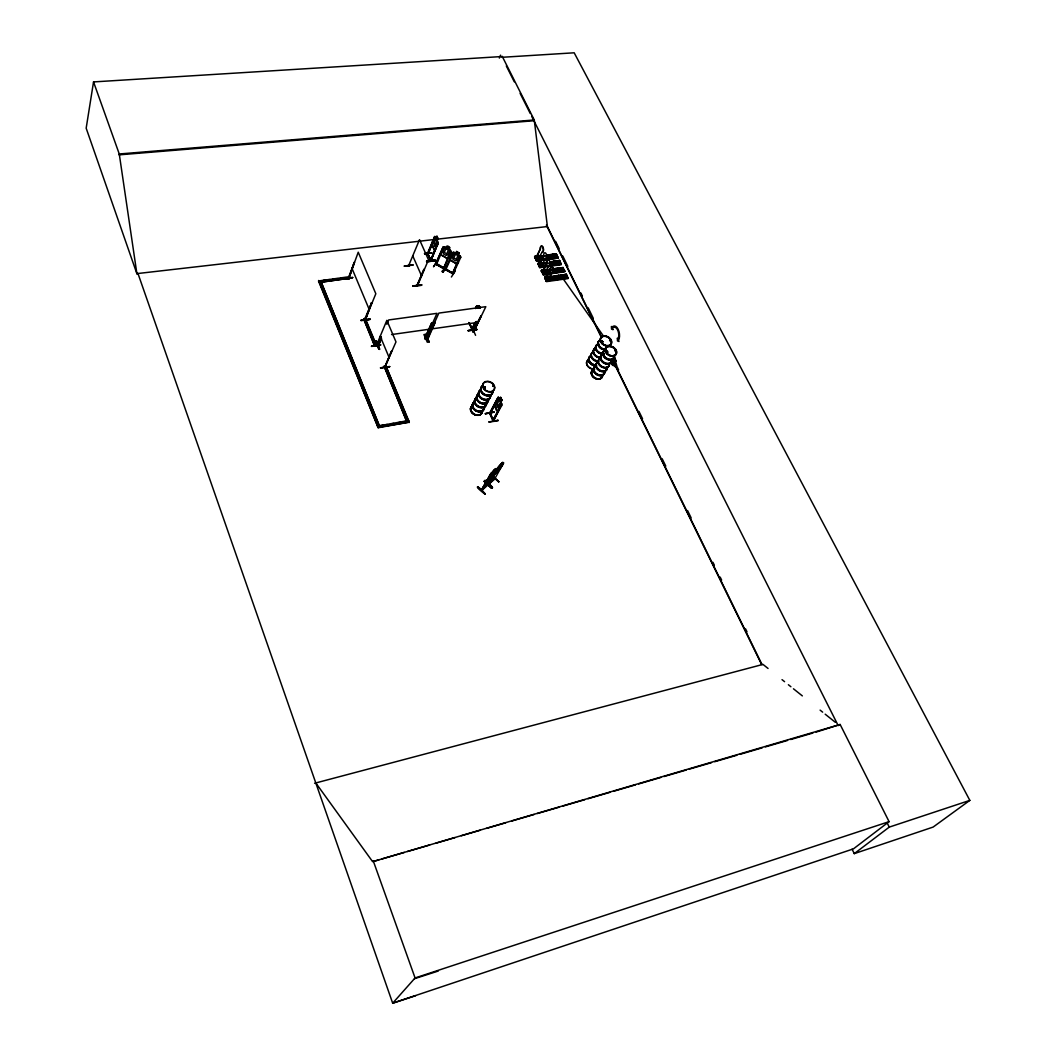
<?xml version="1.0" encoding="UTF-8"?>
<svg xmlns="http://www.w3.org/2000/svg" width="1056" height="1056" viewBox="0 0 1056 1056"><rect width="100%" height="100%" fill="white"/><g stroke="black" fill="none" stroke-linecap="round" stroke-linejoin="round"><path stroke-width="1.5" d="M492.73 386.14C494.274 386.905 492.373 384.82 493.429 386.417M536.488 257.506L537.121 256.806M542.744 256.727L535.049 257.69L534.785 256.912L535.313 255.908L537.504 255.605L537.834 257.189M537.583 256.648L536.897 257.308L537.847 257.017M539.867 263.406L539.26 265.716L539.537 263.472L540.989 263.987M543.8 270.917L544.447 271.049M543.985 270.877L542.89 270.983L543.866 270.521M547.378 277.86L547.76 277.82M547.523 277.952L546.81 277.411L550.427 269.491A3.115 1.531 82.4 0 1 551.866 266.759A3.115 1.531 82.4 0 1 553.568 270.191A3.115 1.531 82.4 0 1 552.13 272.923L547.84 279.84L551.958 272.936A3.115 1.531 82.4 0 0 553.397 270.217A3.115 1.531 82.4 0 0 551.694 266.785A3.115 1.531 82.4 0 0 550.268 269.518L546.48 277.504L547.734 277.424M547.14 277.952L545.978 279.668L547.285 277.715M483.793 387.446L484.07 386.786M483.899 387.248L484.559 386.76L483.806 386.747M484.295 387.961L485.047 387.341L484.942 388.225M483.542 387.169L484.15 387.908M450.41 257.809L450.384 260.172L456.601 263.749M536.316 257.374L537.438 257.228M536.329 257.017L540.434 248.846A3.102 1.505 82.8 0 1 541.834 246.088A3.102 1.505 82.8 0 1 543.51 249.467A3.102 1.505 82.8 0 1 542.111 252.226L537.913 259.208L536.554 256.225L535.511 257.941M536.606 257.4L536.422 256.766L536.501 257.506M540.764 263.96L539.537 263.512M543.51 255.552L539.576 264.119M542.89 270.983L542.929 270.626M543.748 271.128L542.692 272.831L542.956 270.626M546.81 277.768L546.559 277.358M417.212 285.622L423.826 269.346M417.635 284.618L417.569 285.503M417.516 285.503L428.498 259.802L419.522 239.686L408.514 265.98M408.408 265.65L409.213 265.412M408.632 265.148L408.632 266.046M408.936 265.954L409.055 265.03M384.859 367.211L395.987 341.906L386.852 320.351L376.081 346.21M376.702 345.563L376.332 345.787M433.594 241.52L434.478 246.563L435.692 246.193L437.87 238.616L436.933 236.188L432.894 242.642M493.165 421.238L492.743 420.526L501.112 405.517L493.469 421.199L493.046 419.8M496.003 403.022L489.958 414.005L489.799 412.592L489.878 413.899M490.156 413.622L490.195 412.526M469.432 323.149L469.366 322.727M361.126 320.641C388.938 316.496 342.184 322.516 370.115 319.4M361.007 320.311L370.115 319.334M430.914 260.726L427.561 253.004L427.931 253.823M427.97 254.258L434.161 237.653L434.452 238.313M426.677 261.822L435.178 260.753L426.677 261.756M435.164 260.806L435.125 260.066L426.65 261.162M365.165 318.371L365.6 319.585L365.138 318.199M476.758 329.102L476.797 329.842L468.151 330.766M468.244 330.449L476.678 329.485M348.744 279.048L354.486 262.244L348.11 278.573C348.836 279.734 348.836 277.055 348.665 278.665M427.535 338.356L438.847 313.091L485.839 306.676L473.722 331.742L473.114 331.294M601.801 337.55L547.404 226.538L534.257 119.962L502.313 56.509L93.535 81.919L86.17 128.198L136.91 273.742M425.159 338.171L425.819 337.735M488.981 421.951L497.917 420.882L497.864 420.156M497.878 420.248L488.915 421.964M536.501 256.964L536.052 259.037L537.095 257.321M540.197 263.498L543.668 255.526A3.115 1.518 82.7 0 1 545.081 252.78A3.115 1.518 82.7 0 1 546.77 256.172A3.115 1.518 82.7 0 1 545.358 258.918L541.134 265.888L539.59 262.944L541.134 265.888M546.942 262.667L543.022 270.943M546.322 278.058L546.625 277.477M378.035 344.586L378.985 344.771M415.708 995.663L392.674 1003.2L137.966 273.504L136.884 273.623L119.262 153.978L93.535 81.919M435.6 249.084L434.372 250.219L431.825 244.543L434.597 236.491L436.088 238.339L436.946 236.333L438.029 238.616L437.092 240.623L437.976 243.738L430.597 260.924L427.561 253.004M434.478 250.074L431.983 244.517L432.472 241.89M536.897 257.176L536.58 256.304M494.974 404.831L495.554 402.244M380.516 367.831L389.664 366.656M389.598 366.511L380.477 367.884L389.651 366.722M413.081 286.189L421.766 285.252L413.186 285.846M486.948 480.652C499.396 468.877 484.849 484.334 487.318 479.569M487.04 480.731L487.397 479.503M498.353 467.056C512.068 452.932 494.089 478.328 494.604 473.048L494.406 474.25M495.079 478.724L488.875 484.176L497.627 469.141M494.723 478.777L495.37 478.21L488.611 483.74M614.83 350.777L615.542 350.632L614.724 350.222M607.609 352.348L606.104 351.991L606.91 351.146M606.989 351.146C608.348 353.549 604.982 350.354 607.702 351.74M610.487 340.811L610.183 340.494M609.668 340.375L610.447 340.336L609.589 340.441M607.728 352.308L607.372 351.331M601.471 341.22L601.524 341.92M601.96 341.062L602.501 341.893M601.801 340.969L602.804 341.801L602.303 342.474M557.423 277.028L558.571 276.408L559.35 277.609M555.984 270.983L555.733 269.848M554.123 270.217L555.43 269.861M550.836 262.799C550.176 265.505 554.506 263.38 551.747 262.693M547.602 256.159L547.681 257.11M320.668 282.269L349.298 278.269L348.678 276.791L318.476 280.975L378.206 427.746L409.319 422.123L385.889 365.97L384.12 366.234L406.639 421.265L384.12 366.234M319.084 282.467L349.298 278.269M343.873 278.599L352.823 277.477L343.609 278.533M354.169 262.284L348.454 279.246L348.269 277.847L348.731 279.127M546.427 278.137L546.467 276.804L548.011 279.814M374.471 345.814L363.739 319.084L365.495 318.846L376.424 345.074L374.471 345.814L376.226 345.563M348.414 279.167L358.235 252.212L375.83 293.74L365.231 319.625L371.593 302.887L364.874 318.859L365.798 318.846M365.812 318.912L371.593 302.887M371.58 346.46L380.754 344.81L371.501 346.223M376.319 341.009C376.82 349.061 383.236 355.001 376.266 341.022M473.656 331.716L472.692 331.505L481.061 315.982L472.811 331.822M473.999 331.188L472.745 331.465L473.55 331.426M376.187 345.259L376.121 346.223M381.295 336.996L378.206 344.89M378.127 345.431L381.414 337.273M386.813 324.298L388.621 319.955L436.986 313.342L425.687 338.567M378.761 345.338L380.846 339.9M381.599 338.659L378.022 345.404M412.883 265.082L404.29 266.152L412.817 264.858M499.343 58.093L500.584 55.15M502.313 56.509L501.983 57.301L574.187 52.8L969.83 800.382L933.121 827.072L854.264 853.631L852.086 849.182M427.337 253.691L434.689 236.478M434.452 237.613L427.601 254.364M427.984 254.364L431.653 245.56M424.129 269.32L416.988 285.226M424.644 253.902L431.838 252.74L424.459 253.493M430.861 260.726L437.408 244.174L430.531 260.066M391.367 351.239L384.767 367.184L391.684 351.199M437.408 244.174L431.138 260.317L430.927 259.631M407.801 419.456L385.889 365.97M433.739 266.508L437.197 260.806M436.366 264.528L443.428 248.411L442.675 247.975L435.534 264.053L443.626 268.712L444.101 267.986L442.992 267.828M446.16 248.028C445.5 243.738 452.087 247.342 448.694 249.493L449.764 250.932L448.14 254.615L446.094 255.42L443.56 253.968L442.9 251.605L444.51 247.909L446.134 247.856L443.111 246.998L435.666 264.211L436.498 264.33M435.838 263.591L436.366 264.594M425.911 338.078L424.71 338.712L425.594 338.58L432.511 322.727L431.706 322.846L424.71 338.712M428.208 338.237L435.164 322.357L434.359 322.476L427.218 338.065L428.472 337.643M449.724 247.421L448.813 249.48L450.608 250.43C452.298 253.07 449.394 256.898 447.097 258.456L440.748 254.8L440.761 252.371M443.52 268.686L450.028 252.199L450.78 252.635L450.028 252.199M445.949 265.478L442.266 271.814L441.949 271.22M442.939 268.396L443.322 267.511M443.586 268.712L451.163 251.645M446.609 266.218L443.177 271.933M459.571 257.677L460.324 258.113L459.571 257.677L452.364 273.808C452.008 271.445 432.894 263.366 453.13 273.847M445.658 269.966L452.958 253.889L452.074 253.651L452.958 253.889M536.738 256.832L540.263 248.873A3.102 1.505 82.8 0 1 541.662 246.114A3.102 1.505 82.8 0 1 543.352 249.493A3.102 1.505 82.8 0 1 541.952 252.252L542.111 252.226M378.206 427.746L318.661 280.474M459.294 252.925L458.251 254.984L459.307 256.423L457.657 260.093L455.598 260.885L453.077 259.433L452.417 257.083L454.054 253.4L455.704 253.519L456.575 251.354L459.254 252.991M423.905 334.541L427.35 342.342M459.439 257.888L452.496 273.491M451.387 277.002L455.36 270.89M453.064 274.124L460.812 257.162L458.41 254.905M431.706 322.846L424.961 338.158M427.376 337.999L434.478 323.862M544.711 272.976L543.035 270.032L544.553 273.002L548.803 266.059A3.115 1.518 82.6 0 0 550.229 263.314A3.115 1.518 82.6 0 0 548.539 259.908A3.115 1.518 82.6 0 0 547.114 262.654L543.629 270.758M429.119 341.788C424.314 332.574 423.694 330.502 429.066 341.814M476.692 305.884L475.451 308.471L476.692 305.884L478.276 307.705M477.299 307.243L478.183 307.864L479.2 305.765L480.361 308.299M479.213 305.923L478.276 307.85L477.484 305.989M478.843 307.322L479.147 306.676L479.846 308.194M472.098 327.4L475.583 335.32M475.253 322.278C468.93 332.772 473.458 331.676 476.256 321.565M472.138 329.261L475.543 322.238M476.546 321.526L472.494 330.04L469.286 322.885L472.296 328.786M472.85 331.492L473.906 330.858L473.273 331.28M473.59 331.742L481.061 315.982M535.313 255.908L536.527 260L539.128 258.905L538.758 260.185L536.989 256.608L537.504 255.605M539.128 258.905L538.718 259.71L537.293 256.793M540.197 263.274L541.979 266.864L542.348 265.584L539.748 266.68L538.243 263.657L540.712 262.271L538.52 262.574L538.296 264.422M538.718 264.62L539.774 262.918L538.916 264.594L539.458 265.69M542.348 265.584L541.939 266.389L540.434 263.353L538.243 263.657M543.853 270.442L544.13 269.372L541.147 270.653L543.22 274.784L564.709 271.273L564.102 270.521L553.568 272.224M541.939 269.676L543.167 273.794L545.78 272.699L545.398 273.966L544.355 271.458M543.035 270.032L542.137 271.722L543.061 270.019M543.616 270.362L544.13 269.372M543.576 273.002C540.131 275.326 547.602 271.432 550.321 272.554M554.07 254.324L555.944 257.677M545.358 273.491L545.78 272.699M551.747 261.703L549.674 261.796L551.351 265.571L549.569 261.994L559.574 260.462L557.304 260.951L559.086 264.515L557.41 260.753M546.995 255.42L556.34 253.836L546.454 255.156L548.117 258.918L546.348 255.354L556.235 254.047L556.538 254.879L545.78 256.252L556.578 254.734L547.642 256.159M565.052 275.893L545.015 278.692L544.685 277.504L545.226 276.5L547.417 276.197L547.14 277.266L544.949 277.583L546.454 280.645L566.122 278.018M544.949 277.583L545.226 276.5M553.78 261.241L555.456 265.016L553.78 261.241L555.958 260.951L557.74 264.515M546.902 277.187L547.417 276.197M553.634 265.069L551.852 261.505M534.785 256.912L543.972 255.684L534.534 256.859L536.554 260.964L558.056 258.086L558.122 257.387L536.567 260.476L536.936 259.195M546.454 280.645L549.212 279.814L548.698 280.804L547.496 278.401M553.106 268.871L554.783 272.659L553.106 268.871L563.006 267.498L564.696 271.273L562.69 267.749M549.067 279.536L548.658 280.328L547.655 278.296M539.788 267.67L561.29 264.713L559.574 260.462M556.406 275.669L558.096 279.47L556.406 275.669L558.584 275.365L560.274 279.167L558.584 275.365M485.311 413.701L494.248 412.038L485.483 413.516M541.53 271.418L563.218 268.541L563.006 267.498M562.703 274.784L564.392 278.586L562.703 274.784C556.235 273.319 566.544 284.354 560.525 275.088L603.478 336.085M489.786 413.846L498.181 398.957M564.155 274.586L565.844 278.375L564.155 274.586L566.32 274.283L568.062 278.573L546.506 281.622L544.645 277.649M490.301 413.926L489.588 413.186L498.168 397.188L499.726 399.366M501.851 400.026L499.171 407.312L497.785 407.444L496.663 404.936L496.848 402.125L498.696 398.653L499.633 399.379L500.716 397.346L499.726 399.221M566.544 275.603L566.32 274.283M500.834 401.927L501.93 400.052L500.623 397.373M501.112 405.517L492.796 420.42M493.508 421.093L493.086 419.892M493.046 421.08L501.785 405.266L500.861 401.887M485.113 480.361C490.037 488.585 498.96 491.74 485.074 480.401M487.542 484.744L481.285 490.208L491.04 473.392L490.024 474.751M481.787 489.72L490.05 475.292L481.932 489.733M481.774 490.486L491.04 473.735L495.502 468.587L493.178 473.576L489.166 477.088M493.627 470.408L493.284 471.016L494.881 469.313M486.895 485.377L495.7 470.369L486.961 485.311M487.489 484.81L496.188 469.234M481.734 490.446L487.793 485.06L497.323 468.257L500.927 464.033M488.624 483.859L497.402 468.323M494.314 478.672L488.928 484.11L499.726 465.841M502.168 462.95L500.584 464.64M502.96 464.02L494.538 479.2M500.65 467.755L503.461 462.884M491.476 488.268L484.15 481.206L491.674 487.951M492.268 476.15L498.868 481.615M616.044 361.363L613.919 355.78L616.044 361.363L613.457 365.6L612.599 365.191L613.43 365.482M615.358 366.762L616.493 365.046M613.562 357.245L616.572 365.072L615.45 366.894L611.424 360.769M450.278 257.836L450.239 260.264L456.641 263.842L458.357 262.376M458.396 262.495L456.588 263.908M452.417 273.253L453.539 273.412M460.126 255.974L453.79 252.344L455.651 253.4M460.772 257.228L460.099 255.961M482.17 490.063L487.106 485.008M487.252 484.664L488.149 484.48M487.766 485.153L487.78 484.295M489.218 483.582L489.799 483.028L489.086 483.384M443.005 272.171L446.556 266.231M446.186 269.174L453.328 273.623M482.064 489.958L482.183 489.205M450.569 250.483L444.286 246.787L443.111 246.998M436.484 263.974L436.115 263.353M443.428 248.411L442.543 248.173M437.725 260.74L433.514 266.732M889.086 821.647L415.087 977.962L392.674 1003.2L853.42 848.879L889.086 821.647L840.14 724.482L372.623 861.67L315.797 782.958M489.575 413.213L493.126 421.159M491.806 476.375L493.548 474.118M404.316 266.046L412.909 264.977M484.598 480.955L492.109 487.687M484.836 494.116C480.15 485.866 470.699 483.397 484.889 494.05M610.091 340.032L609.853 340.666M559.376 277.636L558.294 278.071M552.512 263.908L550.849 263.393M549.212 257.413L549.252 256.318M364.94 318.938L365.165 319.48M375.685 341.392L379.078 349.298M379.487 349.206L376.147 341.26L379.553 349.246M840.14 724.482L816.037 732.112M498.67 481.919L492.426 475.86M491.119 473.51L492.386 472.217M494.459 470.593L495.977 469.234L491.04 473.431M501.745 464.231L503.54 462.964M490.05 475.292L489.482 475.794L490.314 475.53M503.21 464.257L502.392 464.521M494.234 474.276L499.158 470.118M493.759 420.658L493.416 419.76M447.058 258.35L448.84 256.912M854.264 853.631L889.258 827.112L969.83 800.382M615.463 350.83L615.16 350.605M602.501 342.408L602.791 341.722M498.749 481.826L492.347 476.045M485.1 388.001L483.714 387.737M497.719 411.127C493.838 411.074 495.937 397.505 494.815 404.844L497.627 411.14L499.013 410.243M484.07 481.404L491.581 488.149M555.958 270.983L554.598 270.851M550.862 262.812L551.826 262.535M546.388 276.962L545.424 278.56L546.163 279.642M414.427 978.714L438.227 971.045M601.59 341.299L602.738 341.603M374.207 861.208L378.959 859.822M382.127 858.884L404.303 852.416M407.471 851.492L429.634 845.011M435.97 843.163L454.978 837.606M461.314 835.758L480.308 830.201M486.644 828.353L505.652 822.796M511.988 820.948L534.151 814.466M537.319 813.542L559.495 807.074M562.663 806.137L584.826 799.669M587.994 798.745L610.17 792.264M613.338 791.34L635.501 784.859M638.669 783.935L660.845 777.454M664.013 776.53L686.176 770.048M689.344 769.124L711.52 762.656M714.688 761.719L736.864 755.251M740.018 754.327L762.194 747.846M765.362 746.922L787.538 740.441M790.706 739.517L812.869 733.036M558.782 278.124L559.35 277.028M549.12 257.36L548.17 257.268M314.596 783.275L762.973 664.396L768.055 668.461M452.694 252.622L453.842 252.358L452.615 252.542L445.051 269.531M446.054 269.438L452.562 273.042M435.758 263.908L443.85 268.554M436.577 263.96L443.058 267.709M485.311 413.82L494.102 412.21M501.719 403.656L501.785 405.266M387.288 424.486L377.533 426.122L408.646 420.499L409.108 422.585M390.548 423.944L393.796 423.403M397.043 422.862L400.303 422.321M403.55 421.78L406.798 421.238M501.442 406.256L500.808 405.557M378.418 427.284L409.319 422.123M468.072 330.7L476.665 329.393M383.922 366.722L385.691 366.445M425.066 334.382L428.894 342.078M371.474 346.249L380.648 345.035M431.825 323.123L432.511 322.727M435.283 322.634L434.359 322.476M545.358 276.791L547.562 276.474M546.097 280.566L568.036 278.058L566.214 274.481L544.632 277.609M549.265 277.002L566.214 274.481M549.278 277.292L566.188 274.916M545.054 278.718L564.762 275.339M544.817 278.256L566.57 275.18M545.886 280.394L567.679 277.358L567.996 278.216M546.071 280.487L567.6 277.438M568.128 277.873L546.124 280.896M391.552 334.554L429.845 329.155M431.693 328.904L478.21 322.344M561.686 269.042L544.79 271.379L561.739 269.122M543.721 273.28L545.912 272.976M552.077 272.29L564.142 270.626M548.962 272.87L542.771 273.649M544.421 273.86L549.028 273.227M552.077 272.791L564.392 271.088M542.942 274.256L564.802 271.075M542.982 274.322L564.472 271.3M543.206 274.784L564.722 271.775M547.034 265.492L539.18 266.442L561.356 264.026M550.136 265.135L560.881 263.67L550.097 265.069M539.418 266.944L559.363 264.158M550.189 261.994L559.469 260.66L561.251 264.224L539.524 267.142L539.431 266.455M542.071 269.953L544.262 269.65M545.754 269.98L550.361 269.346M541.345 270.772L562.901 267.696M541.385 271.154L544.46 270.798M546.031 270.547L562.888 268.184M563.284 268.897L541.715 271.524M537.953 263.723L547.193 262.324M542.52 263.036L547.153 262.469M547.166 262.759L537.966 264.013L547.285 262.97M553.304 261.928L550.242 262.337L559.469 260.66M556.367 261.505L559.469 261.162M538.111 264.33L559.799 261.835M547.562 263.525L538.085 264.224M552.116 262.825L558.307 262.06M549.925 264.977L560.921 263.525L561.04 264.264M363.541 319.572L365.297 319.334L375.012 342.646M535.445 256.186L537.636 255.882M539.128 256.252L543.721 255.631M548.552 255.499L556.208 254.47M534.904 257.651L544.064 256.331L534.745 257.057M542.81 257.083L535.102 258.034L542.758 257.017M548.896 256.186L556.591 255.235M555.892 257.044L535.973 259.763L557.674 257.374M557.687 256.885L535.973 259.763L536.58 260.977M536.316 260.462L558.03 257.585L556.34 253.836M536.488 260.555L558.03 257.585M536.54 260.911L558.017 258.06M413.186 285.899L421.819 284.724L413.041 286.176M323.215 280.394L329.538 279.616M332.693 279.233L337.432 278.652M340.6 278.256L345.338 277.675M426.637 261.083L435.138 260.08M426.492 261.413L435.046 260.449M424.618 253.757L431.693 252.952M427.865 253.981L430.703 259.657M435.336 236.544L437.884 242.18M437.884 243.751L437.791 242.194M437.712 244.847L437.118 244.213M136.884 273.623L432.762 239.686M436.036 239.316L547.404 226.538M119.262 153.978L534.257 119.962M119.09 154.849L533.887 120.74M378.589 344.942L379.091 344.863M602.316 342.355L601.168 341.59M551.575 262.482L550.704 263.353M476.718 305.989L477.47 306.082M484.559 387.869L483.859 387.394M537.728 263.525L539.801 267.67M558.637 277.966L557.515 277.068M607.121 352.202L606.131 351.727M539.735 267.313L540.157 265.888M548.354 255.842L549.173 256.476M546.229 281.068L546.876 279.84M498.089 397.32L498.881 397.478M484.493 386.892L485.311 387.552M440.88 254.72L447.097 258.284M445.936 269.359L445.223 268.95M547.945 257.123L549.028 257.519L549.384 256.516M551.998 262.786L552.618 263.723M555.654 270.006L554.558 269.61L554.202 270.626M484.955 386.971L483.635 386.866L483.622 387.829M436.735 263.723L443.956 267.854M613.153 359.251L615.278 361.007L613.206 360.241L613.496 363.99L612.704 360.03M782.021 679.642L784.568 681.674M788.37 684.724L790.904 686.756M793.452 688.789L802.336 695.891M820.116 710.12L822.65 712.153M825.185 714.186L835.349 722.304M499.778 465.92L502.788 462.224L500.438 467.227L496.452 470.712M547.866 257.294L547.549 256.331M554.426 270.679L555.694 271.247L555.839 270.191M559.139 276.989L557.436 277.226M352.664 277.662L343.781 278.837M506.326 65.96L514.312 81.814M520.106 93.35L530.27 113.533M531.722 116.411L838.213 725.63M887.04 822.69L889.258 827.112M535.709 257.915L536.25 259.01M542.335 271.696L542.876 272.804M613.008 358.156L614.75 361.693L613.708 363.383L611.978 359.858M555.522 241.23L559.152 248.635M562.769 256.027L567.851 266.389M580.906 293.027L582.358 295.984M588.166 307.824L593.234 318.173M616.453 365.521L618.631 369.956M638.933 411.391L642.563 418.783M662.152 458.74L665.782 466.132M687.535 510.523L691.165 517.915M712.932 562.307L714.384 565.264M720.179 577.104L721.631 580.061M745.562 628.888L747.014 631.844M614.856 364.188L762.062 664.646M546.374 225.086L601.432 337.484M614.473 364.096L761.534 664.33M468.745 322.516L472.164 330M479.107 305.778L480.256 308.312M477.378 306.095L478.183 307.864M500.623 397.518L501.758 400.039M498.788 397.505L501.574 403.696M497.864 399.01L497.534 398.27L489.892 413.134L493.429 421.106M490.459 413.569L493.271 419.905M412.777 255.948L421.608 275.933M371.276 302.94L371.58 303.64M352.097 268.646L369.389 309.883M380.226 336.31L389.202 357.707M363.739 319.084L374.669 345.325M373.23 860.812L415.087 977.962M490.684 394.654A6.283 4.844 27.6 0 1 486.499 399.392A6.283 4.844 27.6 0 1 479.371 395.564A6.283 4.844 27.6 0 1 481.087 389.506M490.631 394.904A6.376 4.91 27.6 0 1 486.394 399.696A6.376 4.91 27.6 0 1 479.173 395.828A6.376 4.91 27.6 0 1 480.916 389.69M492.835 390.707A6.402 4.924 27.6 0 1 488.598 395.512A6.402 4.924 27.6 0 1 481.338 391.618A6.402 4.924 27.6 0 1 483.094 385.466M492.888 390.456A6.31 4.858 27.6 0 1 488.704 395.195A6.31 4.858 27.6 0 1 481.549 391.354A6.31 4.858 27.6 0 1 483.265 385.295M492.505 392.489A6.31 4.858 27.6 0 1 484.202 394.97A6.31 4.858 27.6 0 1 481.787 386.72M490.301 396.673A6.283 4.844 27.6 0 1 482.024 399.168A6.283 4.844 27.6 0 1 479.609 390.944M490.525 395.116A6.376 4.91 27.6 0 1 482.869 399.34A6.376 4.91 27.6 0 1 479.675 390.641M492.73 390.918A6.402 4.924 27.6 0 1 485.06 395.142A6.402 4.924 27.6 0 1 481.84 386.43M484.308 406.93A6.31 4.897 27.5 0 1 480.097 411.708A6.31 4.897 27.5 0 1 472.943 407.867A6.31 4.897 27.5 0 1 474.698 401.755M484.097 408.474A6.23 4.831 27.5 0 1 475.187 410.56A6.23 4.831 27.5 0 1 474.619 402.059M482.42 410.348A6.191 4.818 27.5 0 1 478.276 415.061A6.191 4.818 27.5 0 1 471.253 411.286A6.217 4.831 27.5 0 1 472.916 405.346M472.969 405.28A6.191 4.818 27.5 0 0 471.253 411.286A6.217 4.831 27.5 0 0 478.236 415.166A6.217 4.831 27.5 0 0 482.394 410.441M488.255 400.541A6.257 4.831 27.5 0 1 480.018 403.036A6.257 4.831 27.5 0 1 477.616 394.838M488.4 400.33A6.283 4.858 27.5 0 1 479.411 402.415A6.283 4.858 27.5 0 1 478.83 393.875M486.473 402.811A6.336 4.91 27.5 0 1 482.262 407.603A6.336 4.91 27.5 0 1 475.081 403.748A6.336 4.91 27.5 0 1 476.824 397.624M484.466 406.468A6.23 4.831 27.5 0 1 480.308 411.193A6.23 4.831 27.5 0 1 473.246 407.405A6.23 4.831 27.5 0 1 474.976 401.372M486.262 404.356A6.244 4.831 27.5 0 1 477.325 406.441A6.244 4.831 27.5 0 1 476.744 397.927M484.427 406.718A6.31 4.897 27.5 0 1 480.216 411.497A6.31 4.897 27.5 0 1 473.048 407.656A6.31 4.897 27.5 0 1 474.804 401.544M486.182 401.227A6.336 4.91 27.5 0 1 483.344 407.22A6.336 4.91 27.5 0 1 475.451 403.96A6.336 4.91 27.5 0 1 476.929 397.412M486.631 402.349A6.244 4.844 27.5 0 1 482.473 407.075A6.244 4.844 27.5 0 1 475.385 403.273A6.244 4.844 27.5 0 1 477.101 397.241M611.807 360.73A6.098 4.501 30.8 0 1 606.58 363.884A6.098 4.501 30.8 0 1 600.574 358.961A6.098 4.501 30.8 0 1 603.728 354.09M611.582 360.941A6.019 4.435 30.8 0 1 603.332 362.828A6.019 4.435 30.8 0 1 602.369 354.776M609.589 364.254A6.006 4.448 30.8 0 1 601.339 366.142A6.006 4.448 30.8 0 1 600.376 358.09M609.338 363.317A6.006 4.448 30.8 0 1 605.682 367.752A6.006 4.448 30.8 0 1 598.884 364.082A6.006 4.448 30.8 0 1 600.191 358.393M614.262 355.331A6.125 4.501 30.8 0 1 610.553 359.832A6.125 4.501 30.8 0 1 603.61 356.096A6.125 4.501 30.8 0 1 604.943 350.328M611.952 359.014A6.019 4.435 30.8 0 1 607.82 363.449A6.019 4.435 30.8 0 1 601.062 358.934A6.019 4.435 30.8 0 1 604.032 353.707M613.774 357.944A6.032 4.448 30.8 0 1 605.194 358.222A6.032 4.448 30.8 0 1 604.85 350.632M614.038 355.568A6.032 4.448 30.8 0 1 614.104 356.822M611.939 360.518A6.098 4.501 30.8 0 1 606.712 363.673A6.098 4.501 30.8 0 1 600.692 358.75A6.098 4.501 30.8 0 1 603.847 353.879M614.394 355.12A6.125 4.501 30.8 0 1 610.672 359.608A6.125 4.501 30.8 0 1 603.742 355.885A6.125 4.501 30.8 0 1 605.062 350.104M614.46 354.869A6.046 4.448 30.8 0 1 607.622 358.736A6.046 4.448 30.8 0 1 604.256 350.605M604.692 371.105A6.046 4.488 30.8 0 1 600.996 375.58A6.046 4.488 30.8 0 1 594.145 371.897A6.046 4.488 30.8 0 1 595.478 366.155M602.422 374.708A5.953 4.435 30.8 0 1 598.316 379.144A5.953 4.435 30.8 0 1 591.637 374.669A5.953 4.435 30.8 0 1 594.594 369.455A5.927 4.422 30.8 0 0 591.505 374.246A5.927 4.422 30.8 0 0 597.353 379.064A5.927 4.422 30.8 0 0 602.448 375.949M604.52 372.57A5.966 4.435 30.8 0 1 596.323 374.471A5.966 4.435 30.8 0 1 595.386 366.445M602.276 376.834A5.94 4.422 30.8 0 1 593.815 377.15A5.94 4.422 30.8 0 1 593.512 369.626M602.593 375.712A5.94 4.422 30.8 0 0 602.54 374.484A5.953 4.435 30.8 0 1 598.858 378.998A5.953 4.435 30.8 0 1 592.112 375.368A5.953 4.435 30.8 0 1 593.432 369.706M609.206 363.515A5.993 4.422 30.8 0 1 605.55 367.937A5.993 4.422 30.8 0 1 598.778 364.28A5.993 4.422 30.8 0 1 600.085 358.618M607.147 367.039A6.072 4.501 30.8 0 1 603.451 371.527A6.072 4.501 30.8 0 1 596.587 367.831A6.072 4.501 30.8 0 1 597.907 362.076M606.936 367.277A5.98 4.435 30.8 0 1 603.28 371.699A5.98 4.435 30.8 0 1 596.508 368.056A5.98 4.435 30.8 0 1 597.828 362.38M607.279 366.841A6.072 4.501 30.8 0 1 603.583 371.316A6.072 4.501 30.8 0 1 596.706 367.62A6.072 4.501 30.8 0 1 598.039 361.865M607.345 366.59A5.98 4.435 30.8 0 1 603.689 371.012A5.98 4.435 30.8 0 1 596.917 367.369A5.98 4.435 30.8 0 1 598.237 361.693M604.811 370.894A6.046 4.488 30.8 0 1 597.947 374.814A6.046 4.488 30.8 0 1 594.594 366.63M604.877 370.656A5.966 4.435 30.8 0 1 598.105 374.524A5.966 4.435 30.8 0 1 594.792 366.445M603.398 353.958A5.993 4.409 30.5 0 1 595.914 349.945A5.993 4.409 30.5 0 1 598.699 344.348M603.57 353.786A6.085 4.475 30.5 0 1 595.993 349.708A6.085 4.475 30.5 0 1 598.818 344.032M601.418 357.284A5.993 4.422 30.5 0 1 594.29 353.892A5.993 4.422 30.5 0 1 595.492 348.031M601.326 357.416A5.993 4.422 30.5 0 1 594.211 354.024A5.993 4.422 30.5 0 1 595.412 348.176M603.808 353.258A6.006 4.409 30.5 0 1 596.68 349.866A6.006 4.409 30.5 0 1 597.868 344.018M603.702 353.562A6.085 4.475 30.5 0 1 596.468 350.13A6.085 4.475 30.5 0 1 597.683 344.19M606.184 349.417A6.098 4.475 30.5 0 1 598.937 345.959A6.098 4.475 30.5 0 1 600.138 340.019M606.289 349.114A6.019 4.422 30.5 0 1 599.135 345.695A6.019 4.422 30.5 0 1 600.323 339.847M604.468 349.853A6.019 4.422 30.5 0 1 598.726 346.394A6.019 4.422 30.5 0 1 598.91 341.207M604.626 349.668A6.098 4.475 30.5 0 1 598.805 346.183A6.098 4.475 30.5 0 1 598.99 340.916M595.175 365.508A6.032 4.462 30.5 0 1 589.076 361.429A6.032 4.462 30.5 0 1 590.634 356.149M594.462 368.9A5.94 4.409 30.5 0 1 587.413 365.548A5.94 4.409 30.5 0 1 588.614 359.713M599.702 357.826A5.966 4.396 30.5 0 1 593.657 353.786A5.966 4.396 30.5 0 1 595.201 348.572M594.383 369.032A5.94 4.409 30.5 0 1 587.334 365.68A5.94 4.409 30.5 0 1 588.535 359.845M599.821 357.641A5.993 4.422 30.5 0 1 593.762 353.575A5.993 4.422 30.5 0 1 595.307 348.348M598.844 361.561A5.966 4.409 30.5 0 1 591.769 358.182A5.966 4.409 30.5 0 1 592.957 352.348M596.706 365.257A6.032 4.462 30.5 0 1 589.552 361.852A6.032 4.462 30.5 0 1 590.766 355.938M597.722 361.218A6.046 4.462 30.5 0 1 591.611 357.126A6.046 4.462 30.5 0 1 593.182 351.846M597.854 360.914A5.966 4.409 30.5 0 1 591.822 356.888A5.966 4.409 30.5 0 1 593.366 351.661M321.037 281.741L379.355 425.819L321.037 281.741M435.719 239.012L434.135 242.722L435.151 244.979L436.735 241.27L435.719 239.012M436.894 237.085L437.263 239.21L436.894 237.085M445.87 248.688L444.259 252.384L446.78 253.836L448.404 250.153L445.87 248.688M447.335 246.642L448.681 248.239L447.335 246.642M455.413 254.179L453.776 257.862L456.311 259.314L457.948 255.631L455.413 254.179M456.892 252.133L458.238 253.73L456.892 252.133M548.632 254.866L550.295 258.628L548.632 254.866M550.559 254.615L552.235 258.364L550.559 254.615M552.724 254.324L554.4 258.073L552.724 254.324M555.284 268.567L556.961 272.356L555.284 268.567M557.212 268.303L558.901 272.092L557.212 268.303M559.39 268L561.079 271.788L559.39 268M560.842 267.802L562.531 271.577L560.842 267.802M499.303 400L497.455 403.458L498.577 405.966L500.425 402.521L499.303 400M500.663 398.284L501.059 400.514L500.663 398.284M492.096 472.824L490.195 476.177L494.036 471.121L492.096 472.824M499.382 466.448L497.482 469.801L501.323 464.759L499.382 466.448M615.595 364.096L615.331 366.036L615.595 364.096M477.668 486.974L485.166 493.812L477.668 486.974M484.942 480.625L492.4 487.423L484.915 480.665M612.665 365.27L610.632 361.178L612.665 365.27M476.48 306.966L476.797 307.652L476.48 306.966M612.982 329.564L611.543 329.129L611.424 326.476L611.965 327.545A8.092 4.211 81.3 0 1 618.09 329.168A8.092 4.211 81.3 0 1 618.46 340.415L619.001 341.484L617.496 340.943L617.338 338.184L617.866 339.24A6.758 3.511 81.3 0 0 617.562 329.855A6.758 3.511 81.3 0 0 612.44 328.495L612.982 329.564M483.938 388.687A6.336 4.871 27.6 0 0 494.34 389.466A6.336 4.871 27.6 0 0 487.964 381.269A6.336 4.871 27.6 0 0 483.938 388.687M484.427 403.326A6.257 4.831 27.6 0 0 488.585 398.614A6.283 4.858 27.6 0 1 484.387 403.445A6.283 4.858 27.6 0 1 477.259 399.617A6.283 4.858 27.6 0 1 478.988 393.571A6.257 4.831 27.6 0 0 477.325 399.524A6.257 4.831 27.6 0 0 484.427 403.326M483.78 389.03A6.31 4.844 27.6 0 0 494.129 389.796A6.31 4.844 27.6 0 0 487.78 381.638A6.31 4.844 27.6 0 0 483.78 389.03M478.157 415.285A6.191 4.818 27.5 0 0 482.302 410.573A6.217 4.831 27.5 0 1 478.157 415.312A6.217 4.831 27.5 0 1 471.108 411.523A6.217 4.831 27.5 0 1 472.837 405.491A6.191 4.818 27.5 0 0 471.134 411.51A6.191 4.818 27.5 0 0 478.157 415.285M605.814 351.74A6.072 4.462 30.8 0 0 615.635 354.724A6.072 4.462 30.8 0 0 611.477 346.302A6.072 4.462 30.8 0 0 605.814 351.74M605.629 352.084A6.046 4.435 30.8 0 0 615.41 355.054A6.046 4.435 30.8 0 0 611.266 346.672A6.046 4.435 30.8 0 0 605.629 352.084M605.629 352.084A6.032 4.435 30.8 0 0 615.397 355.054A6.032 4.435 30.8 0 0 611.266 346.685A6.032 4.435 30.8 0 0 605.629 352.084M605.735 351.872A6.072 4.462 30.8 0 0 615.556 354.869A6.072 4.462 30.8 0 0 611.398 346.447A6.072 4.462 30.8 0 0 605.735 351.872M600.877 341.576A6.032 4.422 30.5 0 0 610.645 344.56A6.032 4.422 30.5 0 0 606.527 336.204A6.032 4.422 30.5 0 0 600.877 341.576M600.772 341.722A6.046 4.422 30.5 0 0 610.566 344.718A6.046 4.422 30.5 0 0 606.434 336.349A6.046 4.422 30.5 0 0 600.772 341.722M600.666 341.933A6.019 4.409 30.5 0 0 610.421 344.916A6.019 4.409 30.5 0 0 606.316 336.574A6.019 4.409 30.5 0 0 600.666 341.933M589.01 361.654A5.927 4.396 30.5 0 0 595.016 365.666A5.94 4.396 30.5 0 1 589.01 361.654A5.94 4.396 30.5 0 1 590.555 356.44A5.927 4.396 30.5 0 0 589.01 361.654M589.42 360.967A5.927 4.396 30.5 0 0 595.426 364.993A5.94 4.396 30.5 0 1 589.406 360.967A5.94 4.396 30.5 0 1 590.951 355.753A5.927 4.396 30.5 0 0 589.42 360.967"/></g></svg>
